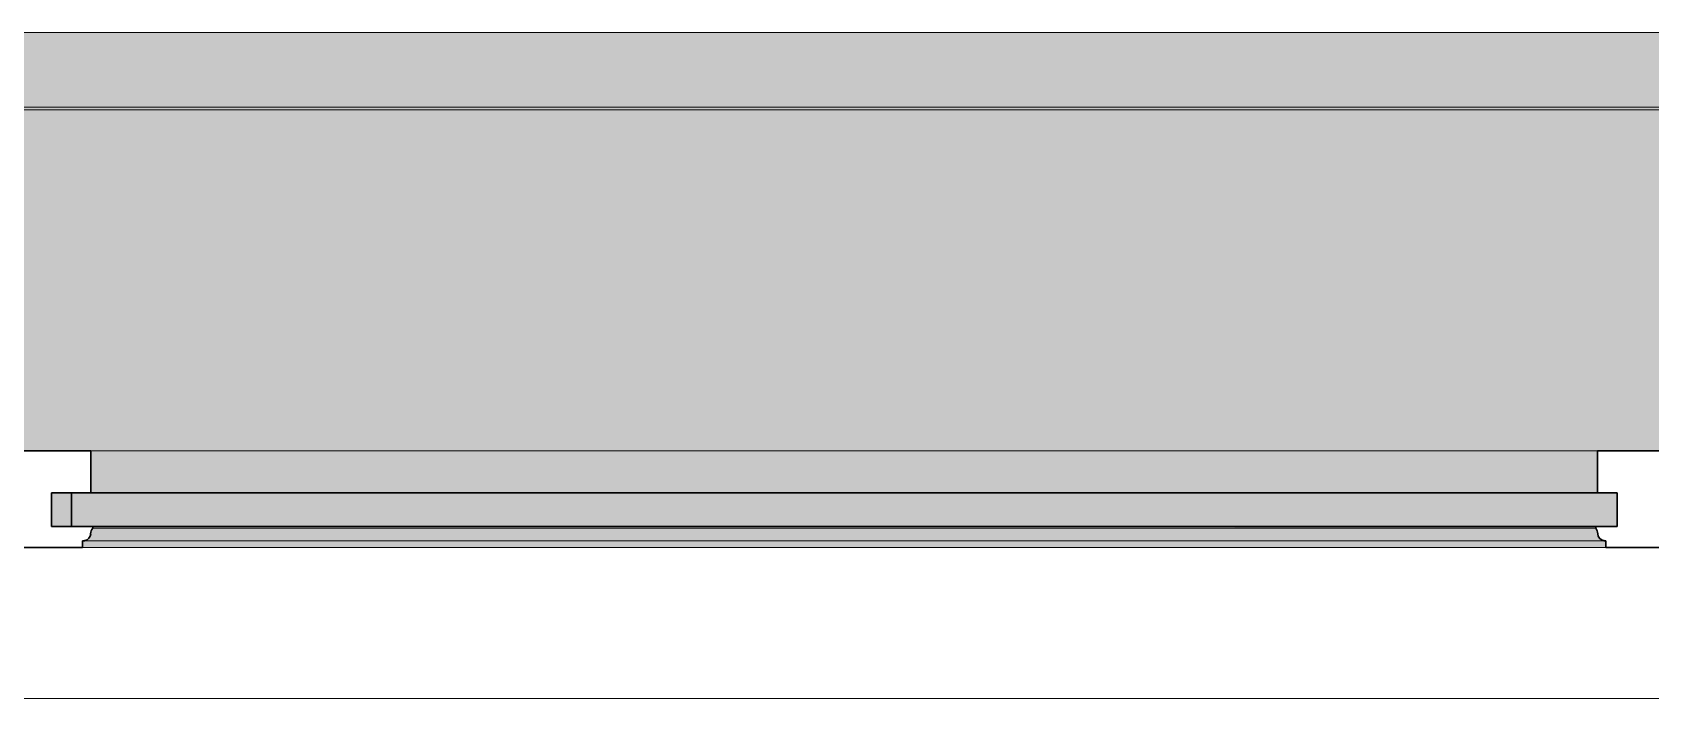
# Model space of a CAD drawing. Header units: millimetres. Extents: x 155927 to 326028, y -36033 to 97293.
# Drawn here: x 225988 to 227137, y 34246 to 34719 of the extents above; entities that cross this region are included whole.
import ezdxf

# ---------------------------------------------------------------- set-up
doc = ezdxf.new("R2010")
doc.units = ezdxf.units.MM
doc.header["$MEASUREMENT"] = 0
for name, color, linetype, lineweight in [('A-GLAZ', 7, 'CONTINUOUS', 9), ('A-GLAZ-CWMG', 7, 'CONTINUOUS', 9), ('I-WALL', 7, 'CONTINUOUS', 9)]:
    doc.layers.add(name, color=color, linetype=linetype, lineweight=lineweight)

msp = doc.modelspace()

# ---------------------------------------------------------------- hatches: boundary and pattern name
at = {"layer": 'A-GLAZ'}
for points in [[(229692.8, 34417), (229692.8, 34718.6), (220908.8, 34718.6), (220908.8, 34417), (220913.2, 34417), (220913.2, 34421.6), (222104.5, 34421.6), (222104.5, 34417), (223441.2, 34417), (223441.2, 34421.6), (224632.5, 34421.6), (224632.5, 34417), (225969.2, 34417), (225969.2, 34421.6), (227160.5, 34421.6), (227160.5, 34417), (228497.2, 34417), (228497.2, 34421.6), (229688.5, 34421.6), (229688.5, 34417)], [(227099.6, 34391.7), (227099.6, 34421.6), (226030, 34421.6), (226030, 34391.7), (226630.4, 34391.7)], [(227113.6, 34367.7), (227113.6, 34391.7), (226002.1, 34391.7), (226002.1, 34367.7), (226630.4, 34367.7)], [(227099.8, 34362.7), (227098.4, 34366.6), (226031.3, 34366.6), (226030, 34362.7), (227099.6, 34362.7)], [(227098.4, 34366.6), (227098.4, 34367.7), (226630.4, 34366.6)], [(227099.8, 34352.8), (227105.6, 34352.8), (227105.6, 34357.7), (226024, 34357.7), (226024, 34352.8), (226630.4, 34352.8)], [(227104.1, 34357.7), (227100.7, 34360), (227099.4, 34362.7), (226029.8, 34362.7), (226028, 34359), (226027.8, 34357.7), (227101.8, 34357.7)]]:
    msp.add_hatch(color=256, dxfattribs=at).paths.add_polyline_path(points, flags=0)
h = msp.add_hatch(color=256, dxfattribs=at)
h.paths.add_polyline_path([(227104.1, 34357.7), (227102.8, 34358.9), (227102.8, 34358.2)], flags=0)
h.paths.add_polyline_path([(223496, 34357.7), (223498.9, 34358.2), (223497.6, 34358.3)], flags=0)
h.paths.add_polyline_path([(220968, 34357.7), (220970.9, 34358.2), (220969.6, 34358.3)], flags=0)

# ---------------------------------------------------------------- linework, layer by layer
for p, q in [((229692.8, 34718.6), (220908.8, 34718.6)), ((227099.6, 34421.6), (226030, 34421.6)), ((227098.4, 34366.6), (226031.3, 34366.6)), ((226025.6, 34357.7), (226024, 34357.7)), ((227104.1, 34357.7), (226025.6, 34357.7)), ((227105.6, 34357.7), (227104.1, 34357.7)), ((226024, 34352.8), (227105.6, 34352.8))]:
    msp.add_line(p, q, dxfattribs=at)
at = {"layer": 'A-GLAZ', "lineweight": 30}
for p, q in [((226030, 34421.6), (225969.2, 34421.6)), ((226030, 34391.7), (226030, 34421.6)), ((227160.5, 34421.6), (227099.6, 34421.6)), ((227099.6, 34421.6), (227099.6, 34391.7)), ((227113.6, 34391.7), (226002.1, 34391.7)), ((226002.1, 34391.7), (226002.1, 34367.7)), ((226016.1, 34367.7), (226016.1, 34391.7)), ((226016.1, 34391.7), (226030, 34391.7)), ((227099.6, 34391.7), (227113.6, 34391.7)), ((227113.6, 34367.7), (227113.6, 34391.7)), ((227113.6, 34391.7), (227113.6, 34367.7)), ((226002.1, 34367.7), (227113.6, 34367.7)), ((226031.3, 34367.7), (226016.1, 34367.7)), ((226031.3, 34366.6), (226031.3, 34367.7)), ((227113.6, 34367.7), (227098.4, 34367.7)), ((227098.4, 34367.7), (227098.4, 34366.6)), ((226024, 34352.8), (226024, 34357.7)), ((226024, 34357.7), (226025.6, 34357.7)), ((227104.1, 34357.7), (227105.6, 34357.7)), ((227105.6, 34357.7), (227105.6, 34352.8)), ((225964.8, 34352.8), (226024, 34352.8)), ((227105.6, 34352.8), (227164.8, 34352.8))]:
    msp.add_line(p, q, dxfattribs=at)
for centre, radius, start, end in [((226037.2, 34362.2), 7.4, 143.4261, 176.5739), ((227092.5, 34362.2), 7.4, 3.4261, 36.5739), ((226024.5, 34363), 5.36, 281.9524, 356.5739), ((227105.2, 34363), 5.36, 183.4261, 258.0476)]:
    msp.add_arc(centre, radius, start, end, dxfattribs=at)
at = {"layer": 'A-GLAZ'}
for points in [[(226030.5, 34365.4), (226030.7, 34365.8), (226031, 34366.2), (226031.3, 34366.6)], [(227098.4, 34366.6), (227098.7, 34366.2), (227098.9, 34365.8), (227099.1, 34365.4)]]:
    msp.add_open_spline(points, degree=3, dxfattribs=at)
for points, knots in [([(226025.6, 34357.7), (226026, 34357.8), (226026.7, 34358.1), (226027.5, 34358.5), (226027.9, 34358.8), (226028, 34359)], [0, 0, 0, 0, 0.2, 0.3, 0.4, 0.4, 0.4, 0.4]), ([(226029, 34360), (226029.1, 34360.2), (226029.3, 34360.6), (226029.7, 34361.5), (226029.8, 34362.2), (226029.8, 34362.7)], [0.6, 0.6, 0.6, 0.6, 0.7, 0.8, 1, 1, 1, 1]), ([(227099.8, 34362.7), (227099.9, 34362.2), (227100, 34361.5), (227100.4, 34360.6), (227100.6, 34360.2), (227100.7, 34360)], [-1, -1, -1, -1, -0.8, -0.7, -0.6, -0.6, -0.6, -0.6]), ([(227101.6, 34359), (227101.8, 34358.8), (227102.2, 34358.5), (227103, 34358.1), (227103.6, 34357.8), (227104.1, 34357.7)], [-0.4, -0.4, -0.4, -0.4, -0.3, -0.2, 0, 0, 0, 0])]:
    msp.add_open_spline(points, degree=3, knots=knots, dxfattribs=at)
at = {"layer": 'A-GLAZ-CWMG'}
for p, q in [((225237.9, 34665.6), (226050.8, 34665.6)), ((226050.8, 34665.6), (226425.8, 34665.6)), ((226425.8, 34665.6), (226800.8, 34665.6)), ((226800.8, 34665.6), (227550.8, 34665.6)), ((226050.8, 34663.6), (225237.9, 34663.6)), ((226425.8, 34663.6), (226050.8, 34663.6)), ((226800.8, 34663.6), (226425.8, 34663.6)), ((227550.8, 34663.6), (226800.8, 34663.6))]:
    msp.add_line(p, q, dxfattribs=at)
at = {"layer": 'I-WALL'}
msp.add_line((227164.8, 34245.6), (225964.8, 34245.6), dxfattribs=at)

doc.saveas('drawing.dxf')
